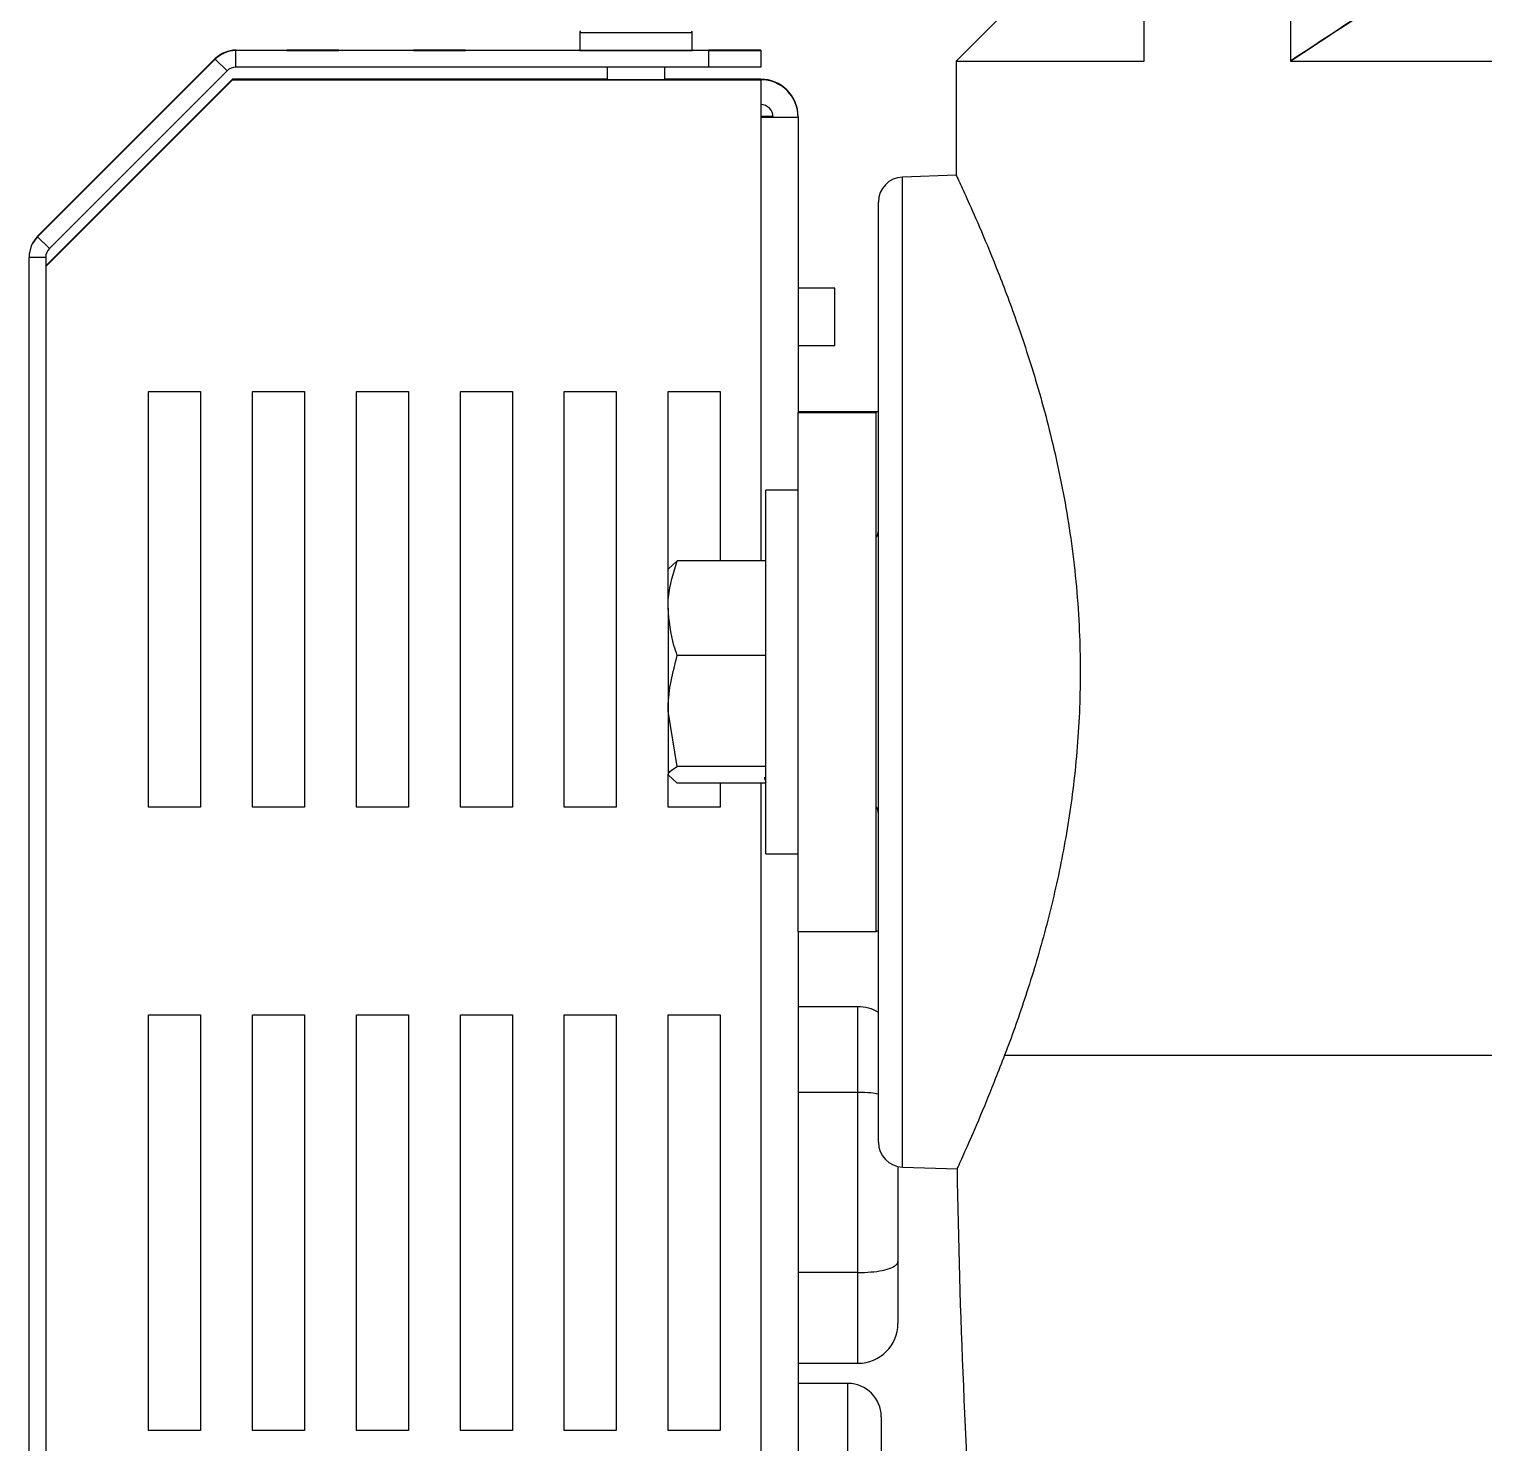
# Model space of a CAD drawing. Extents: x 12.3 to 108.7, y 1.1 to 80.4.
# Drawn here: x 42.892 to 46.391, y 6.171 to 9.572 of the extents above; entities that cross this region are included whole.
import ezdxf

# ---------------------------------------------------------------- set-up
doc = ezdxf.new("R2010")
doc.units = 0
doc.header["$MEASUREMENT"] = 0
doc.layers.add('OBJECT', color=7, linetype='CONTINUOUS')

msp = doc.modelspace()

# ---------------------------------------------------------------- linework, layer by layer
at = {"layer": 'OBJECT'}
for p, q in [((45.5738, 9.4953), (45.5738, 10.4162)), ((45.9262, 10.1557), (45.9262, 9.4953)), ((45.4768, 9.8503), (45.1218, 9.4953)), ((44.2166, 9.565), (44.2166, 9.564)), ((44.2166, 9.564), (44.2166, 9.5206)), ((44.2166, 9.564), (44.4866, 9.564)), ((44.4866, 9.564), (44.4866, 9.565)), ((44.4866, 9.5206), (44.4866, 9.564)), ((43.389, 9.5217), (43.389, 9.5206)), ((43.389, 9.5217), (44.2166, 9.5217)), ((43.389, 9.4806), (43.389, 9.5206)), ((44.5266, 9.5206), (43.389, 9.5206)), ((43.5116, 9.5217), (43.6366, 9.5217)), ((43.5116, 9.5215), (43.5116, 9.5217)), ((43.6366, 9.5215), (43.5116, 9.5215)), ((43.5116, 9.5214), (43.6366, 9.5214)), ((43.5116, 9.5212), (43.5116, 9.5214)), ((43.6366, 9.5212), (43.5116, 9.5212)), ((43.5116, 9.5211), (43.6366, 9.5211)), ((43.5116, 9.5209), (43.5116, 9.5211)), ((43.6366, 9.5209), (43.5116, 9.5209)), ((43.5116, 9.5208), (43.6366, 9.5208)), ((43.5116, 9.5206), (43.5116, 9.5208)), ((43.6366, 9.5206), (43.5116, 9.5206)), ((43.6366, 9.5217), (43.6366, 9.5215)), ((43.6366, 9.5214), (43.6366, 9.5212)), ((43.6366, 9.5211), (43.6366, 9.5209)), ((43.6366, 9.5208), (43.6366, 9.5206)), ((43.8166, 9.5217), (43.9416, 9.5217)), ((43.8166, 9.5215), (43.8166, 9.5217)), ((43.9416, 9.5215), (43.8166, 9.5215)), ((43.8166, 9.5212), (43.8166, 9.5214)), ((43.8166, 9.5214), (43.9416, 9.5214)), ((43.9416, 9.5212), (43.8166, 9.5212)), ((43.8166, 9.5211), (43.9416, 9.5211)), ((43.8166, 9.5209), (43.8166, 9.5211)), ((43.9416, 9.5209), (43.8166, 9.5209)), ((43.8166, 9.5208), (43.9416, 9.5208)), ((43.8166, 9.5206), (43.8166, 9.5208)), ((43.9416, 9.5206), (43.8166, 9.5206)), ((43.9416, 9.5217), (43.9416, 9.5215)), ((43.9416, 9.5214), (43.9416, 9.5212)), ((43.9416, 9.5211), (43.9416, 9.5209)), ((43.9416, 9.5208), (43.9416, 9.5206)), ((44.2166, 9.5206), (44.4866, 9.5206)), ((44.4866, 9.5217), (44.5266, 9.5217)), ((44.6516, 9.5217), (44.5266, 9.5217)), ((44.5266, 9.4806), (44.5266, 9.5206)), ((44.5266, 9.5206), (44.6516, 9.5206)), ((44.6516, 9.5217), (44.6516, 9.5206)), ((44.6516, 9.5206), (44.6516, 9.4806)), ((42.9121, 9.0738), (43.3395, 9.5012)), ((42.9121, 9.0726), (43.3395, 9.5001)), ((43.3395, 9.5012), (43.3395, 9.5001)), ((43.3678, 9.4718), (43.3395, 9.5001)), ((45.1218, 9.4953), (45.1218, 9.2198)), ((45.1218, 9.4953), (45.5738, 9.4953)), ((45.9262, 9.4953), (47.6868, 9.4953)), ((45.9262, 9.4953), (45.9262, 9.4953)), ((42.9316, 9.0026), (43.3807, 9.4517)), ((42.9316, 9.0026), (43.3807, 9.4517)), ((43.3807, 9.4506), (42.9316, 9.0014)), ((43.3807, 9.4506), (42.9316, 9.0015)), ((43.3678, 9.4718), (42.9403, 9.0444)), ((44.2826, 9.4517), (43.3807, 9.4517)), ((43.3807, 9.4517), (44.2826, 9.4517)), ((43.3807, 9.4517), (43.3807, 9.4517)), ((44.6516, 9.4506), (43.3807, 9.4506)), ((43.3807, 9.4506), (43.3807, 9.4506)), ((43.3807, 9.4506), (44.6516, 9.4506)), ((44.5266, 9.4806), (43.389, 9.4806)), ((44.0616, 9.4517), (44.2826, 9.4517)), ((44.0616, 9.4517), (44.0616, 9.4506)), ((44.0616, 9.4506), (44.0616, 9.4506)), ((44.6516, 9.4506), (44.0616, 9.4506)), ((44.2826, 9.4806), (44.2826, 9.4506)), ((44.4206, 9.4506), (44.4206, 9.4806)), ((44.4206, 9.4517), (44.6516, 9.4517)), ((44.6516, 9.4517), (44.4206, 9.4517)), ((44.4206, 9.4517), (44.6516, 9.4517)), ((44.6516, 9.4806), (44.5266, 9.4806)), ((44.6516, 9.4517), (44.6516, 9.4506)), ((44.6516, 9.4517), (44.6516, 9.4517)), ((44.6516, 9.4517), (44.6516, 9.4517)), ((44.6516, 9.4506), (44.6516, 9.3606)), ((44.6516, 9.4506), (44.6516, 9.4506)), ((44.6815, 9.3617), (44.6516, 9.3617)), ((44.6516, 9.3606), (44.6516, 8.2929)), ((44.6816, 9.3606), (44.7416, 9.3606)), ((44.7416, 9.3617), (44.7416, 9.3606)), ((44.7416, 9.3606), (44.7416, 8.6506)), ((45.1222, 9.2207), (44.9926, 9.2162)), ((44.9926, 6.8344), (44.9926, 9.2162)), ((44.9347, 6.8944), (44.9347, 9.1562)), ((42.9121, 9.0738), (42.9121, 9.0726)), ((42.9403, 9.0444), (42.9121, 9.0726)), ((42.8916, 9.0243), (42.8916, 9.0231)), ((42.9316, 9.0231), (42.8916, 9.0231)), ((42.8916, 5.918), (42.8916, 9.0231)), ((42.9316, 9.0231), (42.9316, 5.918)), ((44.8296, 8.949), (44.7416, 8.949)), ((44.8296, 8.88), (44.8296, 8.949)), ((44.8296, 8.811), (44.8296, 8.88)), ((44.7416, 8.811), (44.8296, 8.811)), ((43.1791, 8.7006), (43.3041, 8.7006)), ((43.1791, 7.7006), (43.1791, 8.7006)), ((43.3041, 8.7006), (43.3041, 7.7006)), ((43.4291, 8.7006), (43.5541, 8.7006)), ((43.4291, 7.7006), (43.4291, 8.7006)), ((43.5541, 8.7006), (43.5541, 7.7006)), ((43.6791, 8.7006), (43.8041, 8.7006)), ((43.6791, 7.7006), (43.6791, 8.7006)), ((43.8041, 8.7006), (43.8041, 7.7006)), ((43.9291, 8.7006), (44.0541, 8.7006)), ((43.9291, 7.7006), (43.9291, 8.7006)), ((44.0541, 8.7006), (44.0541, 7.7006)), ((44.1791, 8.7006), (44.3041, 8.7006)), ((44.1791, 7.7006), (44.1791, 8.7006)), ((44.3041, 8.7006), (44.3041, 7.7006)), ((44.4291, 8.2733), (44.4291, 8.7006)), ((44.4291, 8.7006), (44.5541, 8.7006)), ((44.5541, 8.7006), (44.5541, 8.2929)), ((44.9296, 8.6516), (44.7416, 8.6516)), ((44.7416, 8.6506), (44.7416, 8.6501)), ((44.7416, 8.6501), (44.9296, 8.6501)), ((44.7416, 7.4001), (44.7416, 8.6501)), ((44.9296, 8.6516), (44.9296, 8.6501)), ((44.9347, 8.6516), (44.9296, 8.6516)), ((44.9296, 7.4001), (44.9296, 8.6501)), ((44.7416, 8.4628), (44.6636, 8.4628)), ((44.6636, 7.5878), (44.6636, 8.4628)), ((44.4509, 8.2929), (44.4286, 8.2729)), ((44.4286, 8.1791), (44.4286, 8.2753)), ((44.6636, 8.2929), (44.4509, 8.2929)), ((44.4286, 8.1791), (44.4286, 7.9315)), ((44.6636, 8.0654), (44.4509, 8.0654)), ((44.4509, 7.7977), (44.4286, 7.9315)), ((44.4286, 7.9315), (44.4286, 7.7777)), ((44.4509, 7.7577), (44.4286, 7.7777)), ((44.4291, 7.7006), (44.4291, 7.7773)), ((44.6636, 7.7977), (44.4509, 7.7977)), ((44.6636, 7.7577), (44.4509, 7.7577)), ((44.5541, 7.7577), (44.5541, 7.7006)), ((44.6516, 7.7577), (44.6516, 5.5406)), ((43.3041, 7.7006), (43.1791, 7.7006)), ((43.3041, 7.7006), (43.1791, 7.7006)), ((43.5541, 7.7006), (43.4291, 7.7006)), ((43.5541, 7.7006), (43.4291, 7.7006)), ((43.8041, 7.7006), (43.6791, 7.7006)), ((43.8041, 7.7006), (43.6791, 7.7006)), ((44.0541, 7.7006), (43.9291, 7.7006)), ((44.0541, 7.7006), (43.9291, 7.7006)), ((44.3041, 7.7006), (44.1791, 7.7006)), ((44.3041, 7.7006), (44.1791, 7.7006)), ((44.5541, 7.7006), (44.4291, 7.7006)), ((44.5541, 7.7006), (44.4291, 7.7006)), ((44.6636, 7.5878), (44.7416, 7.5878)), ((44.7416, 7.4001), (44.7416, 5.5406)), ((44.9296, 7.4001), (44.7416, 7.4001)), ((44.7418, 7.4001), (44.7418, 7.3427)), ((44.9347, 7.4016), (44.9296, 7.4016)), ((44.7416, 7.3427), (44.7418, 7.3427)), ((44.8856, 7.2201), (44.7416, 7.2201)), ((44.8856, 7.014), (44.8856, 7.2201)), ((43.1791, 7.2006), (43.3041, 7.2006)), ((43.1791, 6.2006), (43.1791, 7.2006)), ((43.3041, 7.2006), (43.3041, 6.2006)), ((43.4291, 7.2006), (43.5541, 7.2006)), ((43.4291, 6.2006), (43.4291, 7.2006)), ((43.5541, 7.2006), (43.5541, 6.2006)), ((43.6791, 7.2006), (43.8041, 7.2006)), ((43.6791, 6.2006), (43.6791, 7.2006)), ((43.8041, 7.2006), (43.8041, 6.2006)), ((43.9291, 7.2006), (44.0541, 7.2006)), ((43.9291, 6.2006), (43.9291, 7.2006)), ((44.0541, 7.2006), (44.0541, 6.2006)), ((44.1791, 7.2006), (44.3041, 7.2006)), ((44.1791, 6.2006), (44.1791, 7.2006)), ((44.3041, 7.2006), (44.3041, 6.2006)), ((44.4291, 7.2006), (44.5541, 7.2006)), ((44.4291, 6.2006), (44.4291, 7.2006)), ((44.5541, 7.2006), (44.5541, 6.2006)), ((45.2384, 7.1034), (47.6868, 7.1034)), ((44.8856, 7.014), (44.7416, 7.014)), ((44.8856, 6.5805), (44.8856, 7.014)), ((44.9816, 6.8358), (44.9816, 6.6068)), ((44.9926, 6.8344), (45.1248, 6.8298)), ((44.8856, 6.5805), (44.7416, 6.5805)), ((44.8856, 6.3621), (44.8856, 6.5805)), ((44.9816, 6.6068), (44.9816, 6.4581)), ((44.7416, 6.3621), (44.8856, 6.3621)), ((44.8616, 6.3137), (44.7416, 6.3137)), ((44.8616, 6.1407), (44.8616, 6.3137)), ((44.9416, 6.2337), (44.9416, 6.1165)), ((43.3041, 6.2006), (43.1791, 6.2006)), ((43.3041, 6.2006), (43.1791, 6.2006)), ((43.5541, 6.2006), (43.4291, 6.2006)), ((43.5541, 6.2006), (43.4291, 6.2006)), ((43.8041, 6.2006), (43.6791, 6.2006)), ((43.8041, 6.2006), (43.6791, 6.2006)), ((44.0541, 6.2006), (43.9291, 6.2006)), ((44.0541, 6.2006), (43.9291, 6.2006)), ((44.3041, 6.2006), (44.1791, 6.2006)), ((44.3041, 6.2006), (44.1791, 6.2006)), ((44.5541, 6.2006), (44.4291, 6.2006)), ((44.5541, 6.2006), (44.4291, 6.2006))]:
    msp.add_line(p, q, dxfattribs=at)
at = {"layer": 'OBJECT', "flags": 128}
for points in [[(44.2571, 9.4516), (44.2642, 9.4516), (44.2826, 9.4516)], [(44.2826, 9.4516), (44.2642, 9.4516), (44.2571, 9.4516)], [(44.2571, 9.4506), (44.2642, 9.4506), (44.2847, 9.4506), (44.3154, 9.4506), (44.3516, 9.4506), (44.3877, 9.4506), (44.4184, 9.4506), (44.4389, 9.4506), (44.4461, 9.4506), (44.4389, 9.4507), (44.4206, 9.4507)], [(44.2826, 9.4507), (44.2642, 9.4507), (44.2571, 9.4506)], [(44.4206, 9.4516), (44.4389, 9.4516), (44.4461, 9.4516), (44.4389, 9.4516), (44.4206, 9.4516)], [(44.6815, 9.3617), (44.6691, 9.3617), (44.6516, 9.3617)], [(44.6516, 9.3606), (44.6691, 9.3606), (44.686, 9.3606), (44.7016, 9.3606), (44.7152, 9.3606), (44.7264, 9.3606), (44.7347, 9.3606), (44.7398, 9.3606), (44.7416, 9.3606)], [(44.6516, 9.3606), (44.6574, 9.3606), (44.663, 9.3606), (44.6682, 9.3606), (44.6728, 9.3606), (44.6765, 9.3606), (44.6793, 9.3606), (44.681, 9.3606), (44.6816, 9.3606)], [(44.6604, 7.7728), (44.6609, 7.77), (44.6636, 7.7606)]]:
    msp.add_lwpolyline(points, dxfattribs=at)
at = {"layer": 'OBJECT'}
for centre, radius, start, end in [((43.389, 9.4517), 0.07, 89.9999, 134.9999), ((43.389, 9.4506), 0.07, 89.9999, 134.9999), ((43.389, 9.4506), 0.03, 89.9996, 135.0001), ((44.6516, 9.3617), 0.09, 359.9999, 90.0001), ((44.6516, 9.3606), 0.09, 359.9999, 90.0001), ((44.6516, 9.3606), 0.03, 359.9995, 90.0005), ((44.9947, 9.1562), 0.06, 92, 180), ((42.9616, 9.0243), 0.07, 134.9995, 180.0003), ((42.9616, 9.0231), 0.07, 134.9995, 180.0004), ((42.9616, 9.0231), 0.03, 134.9991, 180.0001), ((44.9298, -150.8978), 159.5495, 89.998267, 90.067615), ((44.9047, 8.3657), 0.03, 326.0643, 0), ((44.9047, 7.6849), 0.03, 0, 33.9357), ((44.8856, 7.1241), 0.096, 59.232, 90), ((44.9947, 6.8944), 0.06, 180, 268), ((63.5687, 7.1034), 18.4468, 180.84309, 184.1058), ((44.8856, 6.4581), 0.096, 270, 0), ((44.8616, 6.2337), 0.08, 0, 90)]:
    msp.add_arc(centre, radius, start, end, dxfattribs=at)
for points, knots in [([(46.514, 9.8503), (46.4177, 9.7977), (46.2167, 9.6879), (46.0257, 9.5613), (45.9262, 9.4953)], [0, 0, 0, 0, 0.478616, 1, 1, 1, 1]), ([(45.9262, 9.4953), (46.0329, 9.566), (46.2239, 9.6924), (46.4252, 9.802), (46.514, 9.8503)], [0, 0, 0, 0, 0.55868, 1, 1, 1, 1]), ([(44.2174, 9.5684), (44.2171, 9.5674), (44.2166, 9.566), (44.2166, 9.5645), (44.2166, 9.564)], [0, 0, 0, 0, 0.6961346, 1, 1, 1, 1]), ([(44.4863, 9.564), (44.4864, 9.5646), (44.4866, 9.5658), (44.4862, 9.5669), (44.486, 9.5675)], [0, 0, 0, 0, 0.531316, 1, 1, 1, 1]), ([(45.1222, 9.2198), (45.1221, 9.2201), (45.1197, 9.2253), (45.1286, 9.2063), (45.1489, 9.1622), (45.1814, 9.089), (45.2225, 8.9898), (45.2702, 8.8631), (45.3203, 8.709), (45.3664, 8.5313), (45.4021, 8.3343), (45.4206, 8.135), (45.4212, 7.9377), (45.4065, 7.7561), (45.3792, 7.5838), (45.3424, 7.4224), (45.2981, 7.2704), (45.2621, 7.1664), (45.2425, 7.1145), (45.2384, 7.1034)], [0, 0, 0, 0, 0.003812, 0.070334, 0.131788, 0.194881, 0.259233, 0.32518, 0.394757, 0.466334, 0.53566, 0.60751, 0.669225, 0.732935, 0.791824, 0.85216, 0.916452, 0.982298, 1, 1, 1, 1]), ([(44.4286, 8.1791), (44.4288, 8.1881), (44.4299, 8.2265), (44.4417, 8.2641), (44.4509, 8.2929)], [0, 0, 0, 0, 0.231849, 1, 1, 1, 1]), ([(44.4509, 8.0654), (44.4481, 8.0732), (44.4349, 8.1102), (44.4314, 8.1487), (44.4286, 8.1791)], [0, 0, 0, 0, 0.211001, 1, 1, 1, 1]), ([(44.4286, 7.9315), (44.4286, 7.9347), (44.4289, 7.9799), (44.4403, 8.0242), (44.4509, 8.0654)], [0, 0, 0, 0, 0.070214, 1, 1, 1, 1]), ([(44.4286, 7.7777), (44.4286, 7.7782), (44.4289, 7.7849), (44.4403, 7.7916), (44.4509, 7.7977)], [0, 0, 0, 0, 0.070214, 1, 1, 1, 1]), ([(45.2384, 7.1034), (45.2233, 7.065), (45.1929, 6.9871), (45.1566, 6.903), (45.1327, 6.8492), (45.1224, 6.8266), (45.1245, 6.8313), (45.1249, 6.832)], [0, 0, 0, 0, 0.235911, 0.478285, 0.714338, 0.95804, 1, 1, 1, 1]), ([(44.9347, 7.0097), (44.9288, 7.0108), (44.9139, 7.0135), (44.8962, 7.0138), (44.8856, 7.014)], [0, 0, 0, 0, 0.398574, 1, 1, 1, 1]), ([(44.8856, 6.5805), (44.8961, 6.5808), (44.9171, 6.5813), (44.9451, 6.5853), (44.9669, 6.5915), (44.979, 6.5989), (44.9815, 6.6043), (44.9816, 6.6067), (44.9816, 6.6068)], [0, 0, 0, 0, 0.204614, 0.409128, 0.61652, 0.830819, 0.996313, 1, 1, 1, 1])]:
    msp.add_open_spline(points, degree=3, knots=knots, dxfattribs=at)

doc.saveas('drawing.dxf')
